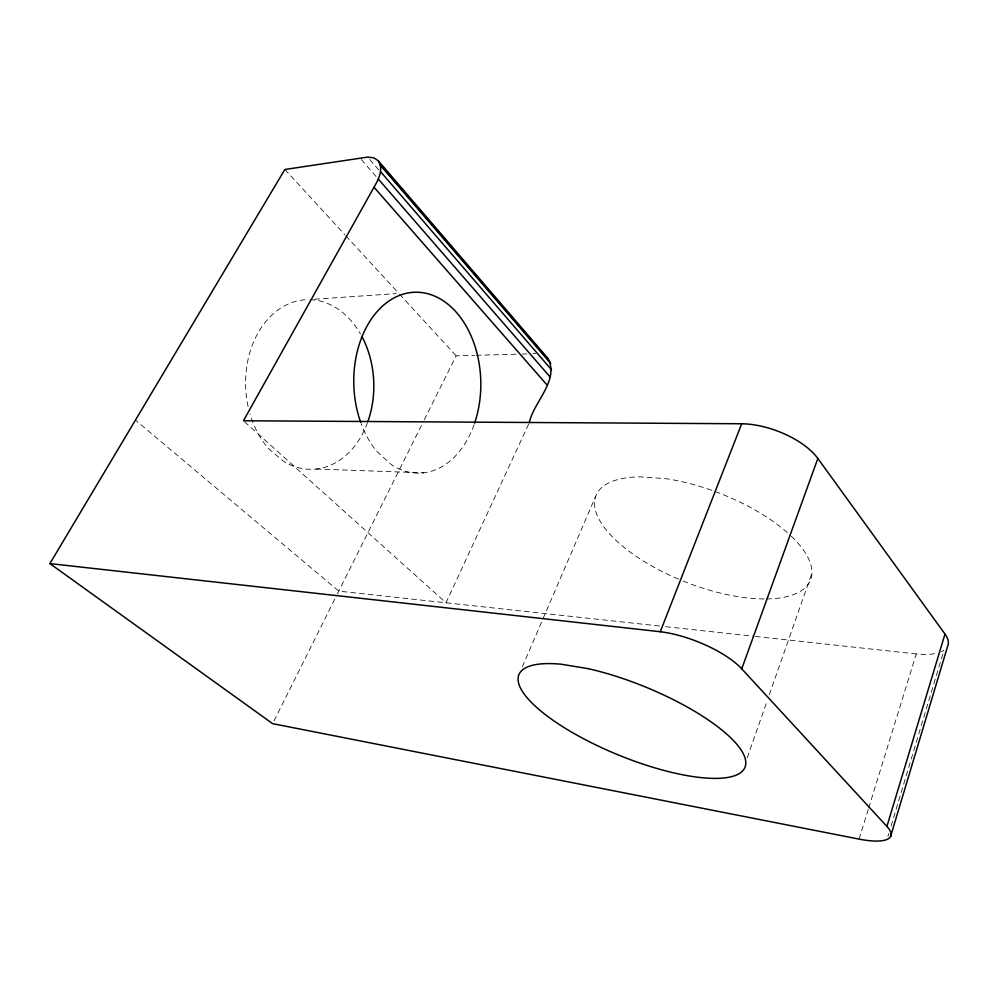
<?xml version="1.0" encoding="UTF-8"?>
<svg xmlns="http://www.w3.org/2000/svg" width="998" height="998" viewBox="0 0 998 998"><rect width="100%" height="100%" fill="white"/><g stroke="black" fill="none" stroke-linecap="round" stroke-linejoin="round"><path stroke-width="0.75" stroke-dasharray="4.99 3.74" d="M887.933 836.436L888.831 833.455M891.064 826.007L943.896 650.347A52.42 20.559 18.2 0 1 941.488 651.669M859.053 839.106L868.21 809.478M868.672 807.993L916.264 653.94A52.42 20.559 18.2 0 0 937.01 653.191M747.19 757.819L767.325 700.396M769.271 694.808L811.948 573.039M522.303 666.851L595.606 496.455M528.616 424.138L446.006 602.792L243.437 420.769M274.038 720.868L336.688 595.307M337.386 593.922L423.539 421.268M424.225 419.884L456.186 355.837L474.636 355.338M314.669 299.213L396.343 293.587M532.832 353.691L535.701 353.529M476.171 355.3L516.128 354.228M522.278 354.053L526.894 353.941M316.229 469.035L423.838 472.84M659.478 626.008L338.784 591.128L135.441 420.121M665.666 626.682L753.839 636.275M755.386 636.437L916.264 653.94M284.867 169.473L344.784 234.642M345.832 235.79L398.377 292.95M399.437 294.098L456.186 355.837M361.326 159.555L376.658 177.22M369.734 159.443L378.866 170.022M791.314 536.263A115.306 47.542 21.4 0 1 765.853 598.95M764.243 598.962A115.306 47.542 21.4 0 1 682.607 580.836M678.453 579.114A115.306 47.542 21.4 0 1 596.592 513.97A115.306 47.542 21.4 0 1 639.531 476.807L665.841 478.678A115.306 47.542 21.4 0 1 790.266 535.265M367.551 422.491A84.867 64.097 88.1 0 1 283.27 461.126L268.761 448.776A84.867 64.097 88.1 0 1 249.987 413.933M248.115 406.648A84.867 64.097 88.1 0 1 308.507 299.649M310.016 299.662A84.867 64.097 88.1 0 1 360.453 333.893M474.1 424.624A90.494 63.523 88.6 0 1 391.154 464.482L376.757 451.333A90.494 63.523 88.6 0 1 361.214 423.826"/><path stroke-width="1.5" d="M529.264 422.728C533.456 402.169 559.766 380.363 547.914 358.382L378.192 160.678L373.813 157.859L367.701 157.098L284.867 169.473L49.9 563.596L272.641 723.662L859.053 839.106A55.564 15.806 20.1 0 0 886.91 826.419L944.994 634.054L817.849 458.469A58.67 27.482 20.3 0 0 741.701 423.763L243.437 420.769L374.001 187.212C378.529 179.528 383.931 169.111 378.192 160.678M890.615 836.361L947.701 646.005A52.42 20.559 18.2 0 0 944.994 634.054M886.91 826.419L741.751 668.835L817.849 458.469M49.9 563.596L660.264 631.734L741.701 423.763M374.001 187.212L546.829 384.741M378.367 179.104L550.197 377.082M380.587 171.656L551.532 369.809M379.552 163.447L549.574 361.363M380.512 165.381L550.734 363.434M660.264 631.734A62.674 21.507 21.6 0 1 741.751 668.835M361.95 336.588A84.867 64.097 88.1 0 1 368.037 421.131M360.715 422.441A90.494 63.523 88.6 0 1 416.44 292.214A90.494 63.523 88.6 0 1 474.599 423.189M588.047 668.635L561.113 664.206A122.168 36.589 22.3 0 0 580.587 737.135A122.168 36.589 22.3 0 0 745.743 764.281A122.168 36.589 22.3 0 0 588.047 668.635"/></g></svg>
